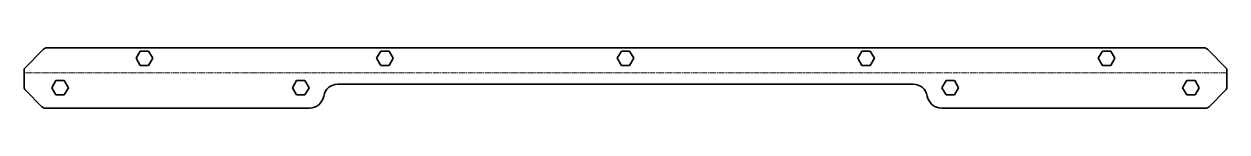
# Model space of a CAD drawing. Header units: millimetres. Extents: x 0 to 500, y 0 to 25.
import ezdxf

# ---------------------------------------------------------------- set-up
doc = ezdxf.new("R2010")
doc.units = ezdxf.units.MM
doc.linetypes.add('Chain', pattern=[13.68, 9.12, -1.14, 2.28, -1.14])
doc.layers.add('SIMUMAK Bend Centerline (ISO)', color=7, linetype='Chain', lineweight=9)
doc.layers.add('SIMUMAK Visible (ISO)', color=7, linetype='Continuous', lineweight=35)

# ---------------------------------------------------------------- blocks, each defined once
blk = doc.blocks.new('2DOF-150-19-MFU-01_Sheet_2DOF-150-19-MFU-01 (Desplegada)')
at = {"layer": 'SIMUMAK Bend Centerline (ISO)', "ltscale": 0.263158}
blk.add_line((250, 2.15), (-250, 2.15), dxfattribs=at)
at = {"layer": 'SIMUMAK Visible (ISO)'}
for p, q in [((-241.89, 11.96), (-250, 3.85)), ((-240.47, 12.55), (240.47, 12.55)), ((-203.46, 8.2), (-201.73, 11.2)), ((-201.73, 11.2), (-198.27, 11.2)), ((-198.27, 11.2), (-196.54, 8.2)), ((-103.46, 8.2), (-101.73, 11.2)), ((-101.73, 11.2), (-98.27, 11.2)), ((-98.27, 11.2), (-96.54, 8.2)), ((-3.46, 8.2), (-1.73, 11.2)), ((-1.73, 11.2), (1.73, 11.2)), ((1.73, 11.2), (3.46, 8.2)), ((96.54, 8.2), (98.27, 11.2)), ((98.27, 11.2), (101.73, 11.2)), ((101.73, 11.2), (103.46, 8.2)), ((196.54, 8.2), (198.27, 11.2)), ((198.27, 11.2), (201.73, 11.2)), ((201.73, 11.2), (203.46, 8.2)), ((250, 3.85), (241.89, 11.96)), ((-201.73, 5.2), (-203.46, 8.2)), ((-198.27, 5.2), (-201.73, 5.2)), ((-196.54, 8.2), (-198.27, 5.2)), ((-101.73, 5.2), (-103.46, 8.2)), ((-98.27, 5.2), (-101.73, 5.2)), ((-96.54, 8.2), (-98.27, 5.2)), ((-1.73, 5.2), (-3.46, 8.2)), ((1.73, 5.2), (-1.73, 5.2)), ((3.46, 8.2), (1.73, 5.2)), ((98.27, 5.2), (96.54, 8.2)), ((101.73, 5.2), (98.27, 5.2)), ((103.46, 8.2), (101.73, 5.2)), ((198.27, 5.2), (196.54, 8.2)), ((201.73, 5.2), (198.27, 5.2)), ((203.46, 8.2), (201.73, 5.2)), ((-250, 3.85), (-250, -3.72)), ((250, -3.72), (250, 3.85)), ((-238.46, -4.05), (-236.73, -1.05)), ((-236.73, -7.05), (-238.46, -4.05)), ((-236.73, -1.05), (-233.27, -1.05)), ((-233.27, -1.05), (-231.54, -4.05)), ((-231.54, -4.05), (-233.27, -7.05)), ((-138.46, -4.05), (-136.73, -1.05)), ((-136.73, -7.05), (-138.46, -4.05)), ((-136.73, -1.05), (-133.27, -1.05)), ((-133.27, -1.05), (-131.54, -4.05)), ((-131.54, -4.05), (-133.27, -7.05)), ((-119.54, -2.55), (119.54, -2.55)), ((131.54, -4.05), (133.27, -1.05)), ((133.27, -7.05), (131.54, -4.05)), ((133.27, -1.05), (136.73, -1.05)), ((136.73, -1.05), (138.46, -4.05)), ((138.46, -4.05), (136.73, -7.05)), ((231.54, -4.05), (233.27, -1.05)), ((233.27, -7.05), (231.54, -4.05)), ((233.27, -1.05), (236.73, -1.05)), ((236.73, -1.05), (238.46, -4.05)), ((238.46, -4.05), (236.73, -7.05)), ((-249.41, -5.13), (-242.59, -11.96)), ((-233.27, -7.05), (-236.73, -7.05)), ((-133.27, -7.05), (-136.73, -7.05)), ((136.73, -7.05), (133.27, -7.05)), ((236.73, -7.05), (233.27, -7.05)), ((242.59, -11.96), (249.41, -5.13)), ((-241.17, -12.55), (-131.37, -12.55)), ((131.37, -12.55), (241.17, -12.55))]:
    blk.add_line(p, q, dxfattribs=at)
at = {"layer": 'SIMUMAK Visible (ISO)', "extrusion": (0, 0, -1)}
for centre, radius, start, end in [((240.47, 10.55), 2, 45, 90), ((-240.47, 10.55), 2, 90, 135), ((248, -3.72), 2, 315, 360), ((119.54, -8.55), 6, 9.5941, 90), ((-119.54, -8.55), 6, 90, 170.4059), ((-248, -3.72), 2, 180, 225), ((131.37, -6.55), 6, 189.5941, 270), ((-131.37, -6.55), 6, 270, 350.4059), ((241.17, -10.55), 2, 270, 315), ((-241.17, -10.55), 2, 225, 270)]:
    blk.add_arc(centre, radius, start, end, dxfattribs=at)

msp = doc.modelspace()

# ---------------------------------------------------------------- block references
msp.add_blockref('2DOF-150-19-MFU-01_Sheet_2DOF-150-19-MFU-01 (Desplegada)', (250, 12.55))

doc.saveas('drawing.dxf')
